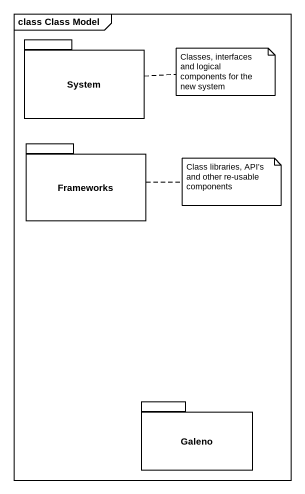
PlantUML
@startuml
mainframe class Class Model
package System {
}
package Frameworks {
}
package Galeno {
}
note right of System : Classes, interfaces and logical components for the new system
note right of Frameworks : Class libraries, API's and other re-usable components
@enduml
